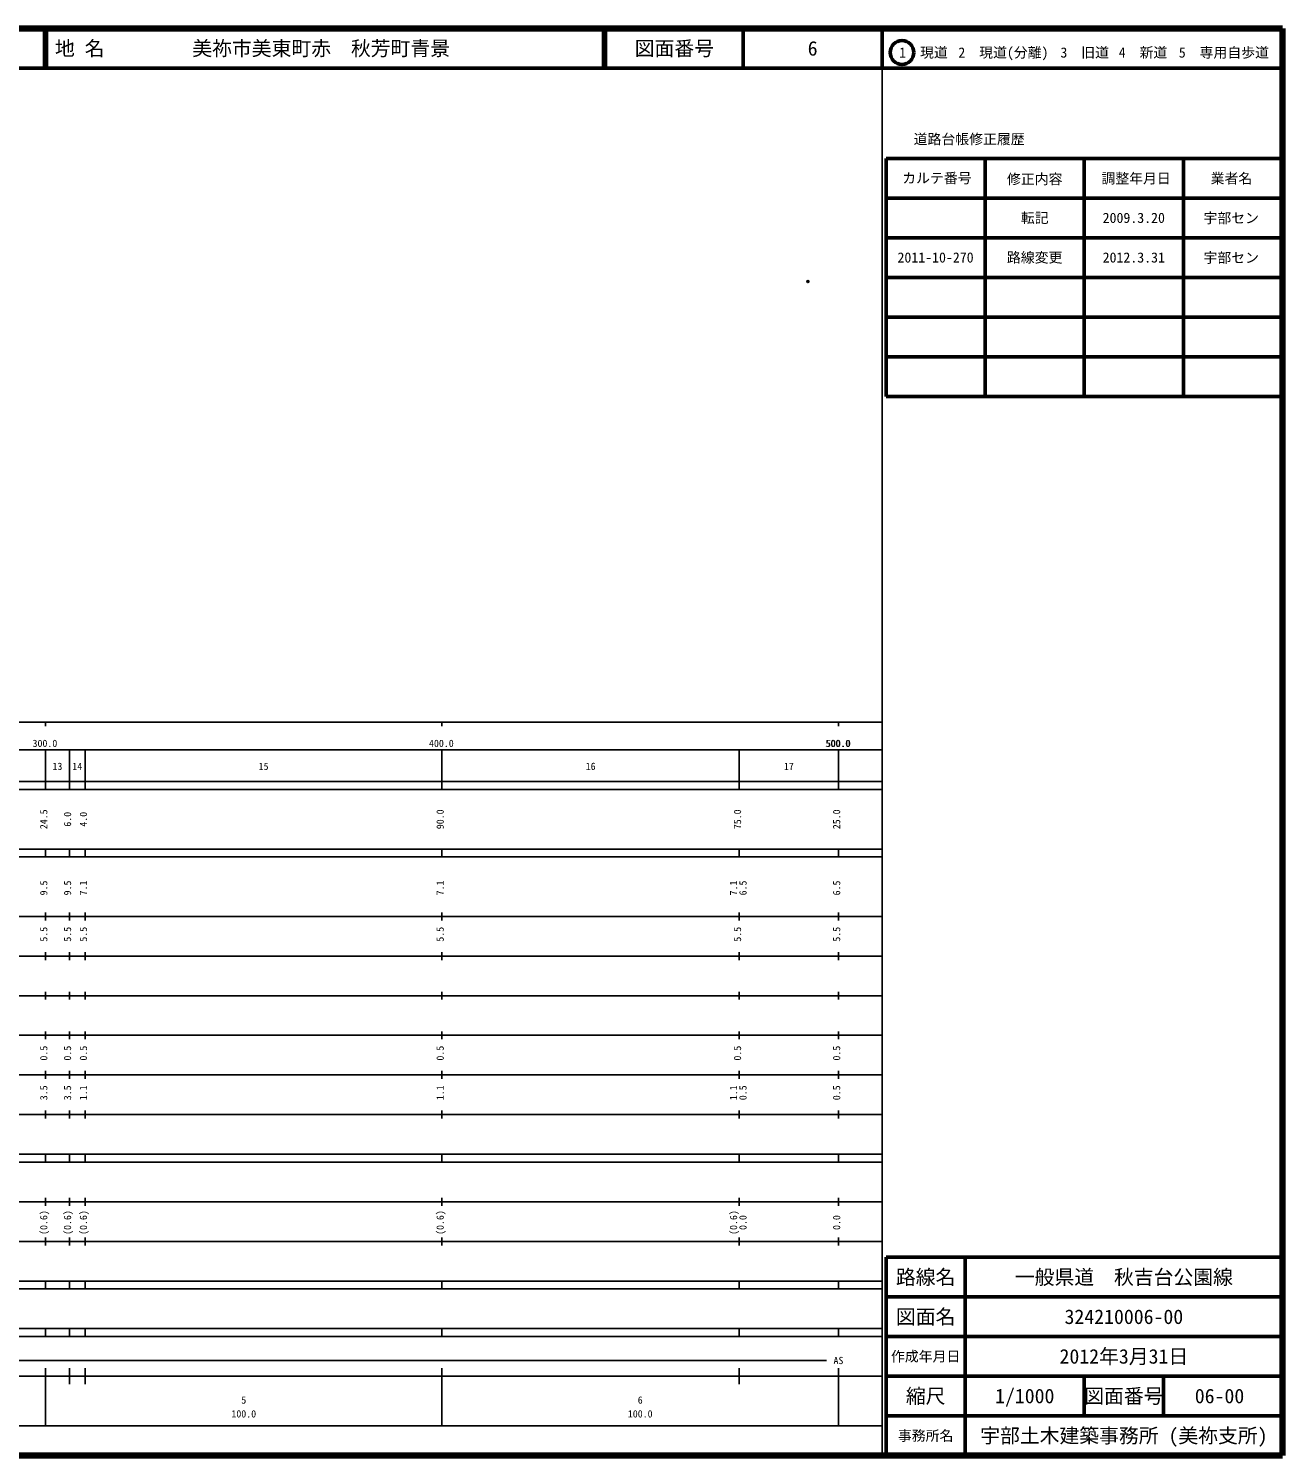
# Model space of a CAD drawing. Units: millimetres on the paper. Extents: x 40 to 680, y 20 to 380.
# Drawn here: x 363.7 to 680, y 20 to 380 of the extents above; entities that cross this region are included whole.
import ezdxf
from ezdxf.enums import TextEntityAlignment as Align

# ---------------------------------------------------------------- set-up
doc = ezdxf.new("R2010")
doc.units = ezdxf.units.MM
doc.header["$PDMODE"] = 32
doc.header["$PDSIZE"] = 0.5
doc.layers.add('M-OTRS', color=6, linetype='Continuous')
doc.layers.add('M-TTL-TXT', color=7, linetype='Continuous')
for name, color, linetype, lineweight in [('M-TTL', 2, 'Continuous', 140), ('M-TTL-BAND', 7, 'Continuous', 25), ('M-TTL-FRAM', 2, 'Continuous', 50), ('M-TTL-LINE', 7, 'Continuous', 50)]:
    doc.layers.add(name, color=color, linetype=linetype, lineweight=lineweight)
doc.styles.add('ＭＳ ゴシック', font='')
doc.styles.get('ＭＳ ゴシック').set_extended_font_data('MS Gothic')

msp = doc.modelspace()

# ---------------------------------------------------------------- linework, layer by layer
at = {"layer": 'M-OTRS'}
msp.add_point((560.316, 316.174), dxfattribs=at)
at = {"layer": 'M-TTL'}
for p, q in [((680, 380), (40, 380)), ((680, 20), (680, 380)), ((40, 20), (680, 20))]:
    msp.add_line(p, q, dxfattribs=at)
at = {"layer": 'M-TTL-BAND'}
for p, q in [((579, 20), (579, 370)), ((40, 205), (579, 205)), ((368, 205), (368, 204)), ((468, 205), (468, 204)), ((568, 205), (568, 204)), ((68, 198), (579, 198)), ((368, 188), (368, 198)), ((374, 188), (374, 198)), ((378, 188), (378, 198)), ((468, 188), (468, 198)), ((543, 188), (543, 198)), ((568, 188), (568, 198)), ((40, 190), (579, 190)), ((40, 188), (579, 188)), ((40, 173), (579, 173)), ((368, 171), (368, 173)), ((374, 171), (374, 173)), ((378, 171), (378, 173)), ((468, 171), (468, 173)), ((543, 171), (543, 173)), ((568, 171), (568, 173)), ((40, 171), (579, 171)), ((40, 156), (579, 156)), ((368, 155), (368, 157)), ((374, 155), (374, 157)), ((378, 155), (378, 157)), ((468, 155), (468, 157)), ((543, 155), (543, 157)), ((568, 155), (568, 157)), ((46, 146), (579, 146)), ((368, 145), (368, 147)), ((374, 145), (374, 147)), ((378, 145), (378, 147)), ((468, 145), (468, 147)), ((543, 145), (543, 147)), ((568, 145), (568, 147)), ((368, 135), (368, 137)), ((374, 135), (374, 137)), ((378, 135), (378, 137)), ((468, 135), (468, 137)), ((543, 135), (543, 137)), ((568, 135), (568, 137)), ((52, 136), (579, 136)), ((46, 126), (579, 126)), ((368, 125), (368, 127)), ((374, 125), (374, 127)), ((378, 125), (378, 127)), ((468, 125), (468, 127)), ((543, 125), (543, 127)), ((568, 125), (568, 127)), ((52, 116), (579, 116)), ((368, 115), (368, 117)), ((374, 115), (374, 117)), ((378, 115), (378, 117)), ((468, 115), (468, 117)), ((543, 115), (543, 117)), ((568, 115), (568, 117)), ((46, 106), (579, 106)), ((368, 105), (368, 107)), ((374, 105), (374, 107)), ((378, 105), (378, 107)), ((468, 105), (468, 107)), ((543, 105), (543, 107)), ((568, 105), (568, 107)), ((40, 96), (579, 96)), ((40, 94), (579, 94)), ((368, 94), (368, 96)), ((374, 94), (374, 96)), ((378, 94), (378, 96)), ((468, 94), (468, 96)), ((543, 94), (543, 96)), ((568, 94), (568, 96)), ((49, 84), (579, 84)), ((368, 83), (368, 85)), ((374, 83), (374, 85)), ((378, 83), (378, 85)), ((468, 83), (468, 85)), ((543, 83), (543, 85)), ((568, 83), (568, 85)), ((40, 74), (579, 74)), ((368, 73), (368, 75)), ((374, 73), (374, 75)), ((378, 73), (378, 75)), ((468, 73), (468, 75)), ((543, 73), (543, 75)), ((568, 73), (568, 75)), ((40, 64), (579, 64)), ((40, 62), (579, 62)), ((368, 62), (368, 64)), ((374, 62), (374, 64)), ((378, 62), (378, 64)), ((468, 62), (468, 64)), ((543, 62), (543, 64)), ((568, 62), (568, 64)), ((40, 52), (579, 52)), ((368, 50), (368, 52)), ((374, 50), (374, 52)), ((378, 50), (378, 52)), ((468, 50), (468, 52)), ((543, 50), (543, 52)), ((568, 50), (568, 52)), ((40, 50), (579, 50)), ((71, 44), (565, 44)), ((40, 40), (579, 40)), ((368, 27.5), (368, 42)), ((374, 38), (374, 42)), ((378, 38), (378, 42)), ((468, 27.5), (468, 42)), ((543, 38), (543, 42)), ((568, 27.5), (568, 42)), ((68, 27.5), (579, 27.5))]:
    msp.add_line(p, q, dxfattribs=at)
at = {"layer": 'M-TTL-FRAM'}
for p, q in [((580, 347.197), (580, 287.197)), ((580, 347.197), (680, 347.197)), ((580, 287.197), (680, 287.197)), ((680, 70), (580, 70)), ((580, 70), (580, 20))]:
    msp.add_line(p, q, dxfattribs=at)
at = {"layer": 'M-TTL-LINE'}
for p, q in [((367.75, 380), (367.75, 370)), ((368.25, 380), (368.25, 370)), ((508.747, 380), (508.747, 370)), ((509.247, 380), (509.247, 370)), ((543.997, 380), (543.997, 370)), ((579, 380), (579, 370)), ((40, 370), (680, 370)), ((605, 347.197), (605, 287.197)), ((630, 347.197), (630, 287.197)), ((655, 347.197), (655, 287.197)), ((580, 337.197), (680, 337.197)), ((580, 327.197), (680, 327.197)), ((580, 317.197), (680, 317.197)), ((580, 307.197), (680, 307.197)), ((580, 297.197), (680, 297.197)), ((600, 70), (600, 20)), ((680, 60), (580, 60)), ((680, 50), (580, 50)), ((680, 40), (580, 40)), ((630, 40), (630, 30)), ((650, 40), (650, 30)), ((680, 30), (580, 30))]:
    msp.add_line(p, q, dxfattribs=at)
msp.add_circle((584.031, 373.958), 3, dxfattribs=at)

# ---------------------------------------------------------------- texts
at = {"layer": 'M-TTL-BAND', "style": 'ＭＳ ゴシック'}
for s, p in [('300.0', (367.844, 198.195)), ('400.0', (467.844, 198.195)), ('500.0', (567.844, 198.195)), ('500.0', (568, 198.195)), ('13', (371, 192.405)), ('14', (376, 192.405)), ('15', (423, 192.405)), ('16', (505.5, 192.405)), ('17', (555.5, 192.405)), ('AS', (568, 42.5)), ('5', (418, 32.523)), ('6', (518, 32.523)), ('100.0', (418, 29.033)), ('100.0', (518, 29.033))]:
    msp.add_text(s, height=1.833, dxfattribs=at).set_placement(p, align=Align.BOTTOM_CENTER)
for s, p in [('24.5', (369, 180.5)), ('6.0', (375, 180.5)), ('4.0', (379, 180.5)), ('90.0', (469, 180.5)), ('75.0', (544, 180.5)), ('25.0', (569, 180.5)), ('9.5', (369, 163.174)), ('9.5', (375, 163.174)), ('7.1', (379, 163.174)), ('7.1', (469, 163.174)), ('7.1', (543, 163.174)), ('6.5', (545.37, 163.174)), ('6.5', (569, 163.174)), ('5.5', (369, 151.5)), ('5.5', (375, 151.5)), ('5.5', (379, 151.5)), ('5.5', (469, 151.5)), ('5.5', (544, 151.5)), ('5.5', (569, 151.5)), ('0.5', (369, 121.5)), ('0.5', (375, 121.5)), ('0.5', (379, 121.5)), ('0.5', (469, 121.5)), ('0.5', (544, 121.5)), ('0.5', (569, 121.5)), ('3.5', (369, 111.5)), ('3.5', (375, 111.5)), ('1.1', (379, 111.5)), ('1.1', (469, 111.5)), ('1.1', (543, 111.5)), ('0.5', (545.37, 111.5)), ('0.5', (569, 111.5)), ('(0.6)', (369, 78.764)), ('(0.6)', (375, 78.764)), ('(0.6)', (379, 78.764)), ('(0.6)', (469, 78.764)), ('(0.6)', (543, 78.764)), ('0.0', (545.37, 78.764)), ('0.0', (569, 78.764))]:
    msp.add_text(s, height=1.833, rotation=90, dxfattribs=at).set_placement(p, align=Align.BOTTOM_CENTER)
at = {"layer": 'M-TTL-TXT', "style": 'ＭＳ ゴシック'}
for s, p in [('地 名', (370.38, 375)), ('美祢市美東町赤\u3000秋芳町青景', (405.024, 375))]:
    msp.add_text(s, height=3.666, dxfattribs=at).set_placement(p, align=Align.MIDDLE_LEFT)
for s, height, p in [('図面番号', 3.666, (526.622, 375)), ('6', 3.666, (561.497, 375)), ('1\u3000現道', 2.566, (589.448, 373.958)), ('2\u3000現道(分離)', 2.566, (609.619, 373.958)), ('3\u3000旧道', 2.566, (630.121, 373.958)), ('4\u3000新道', 2.566, (644.824, 373.958)), ('5\u3000専用自歩道', 2.566, (665.228, 373.958)), ('道路台帳修正履歴', 2.566, (600.968, 352.113)), ('カルテ番号', 2.566, (592.839, 342.277)), ('修正内容', 2.566, (617.509, 342.023)), ('調整年月日', 2.566, (643.089, 342.197)), ('業者名', 2.566, (667.134, 342.197)), ('転記', 2.566, (617.5, 332.245)), ('2009.3.20', 2.566, (642.5, 332.245)), ('宇部セン', 2.566, (667.077, 332.189)), ('2011-10-270', 2.566, (592.5, 322.245)), ('路線変更', 2.566, (617.5, 322.245)), ('2012.3.31', 2.566, (642.5, 322.245)), ('宇部セン', 2.566, (667.077, 322.189)), ('路線名', 3.666, (590, 65)), ('路線名', 3.666, (590, 65)), ('一般県道\u3000秋吉台公園線', 3.666, (640, 65)), ('図面名', 3.666, (590, 55)), ('図面名', 3.666, (590, 55)), ('324210006-00', 3.666, (640, 55)), ('2012年3月31日', 3.666, (640, 45)), ('作成年月日', 2.566, (590, 45)), ('作成年月日', 2.566, (590, 45)), ('縮尺', 3.666, (590, 35)), ('縮尺', 3.666, (590, 35)), ('1/1000', 3.666, (615, 35)), ('図面番号', 3.666, (640, 35)), ('図面番号', 3.666, (640, 35)), ('06-00', 3.666, (664.125, 35)), ('事務所名', 2.566, (590, 25)), ('事務所名', 2.566, (590, 25)), ('宇部土木建築事務所 (美祢支所)', 3.666, (640, 25))]:
    msp.add_text(s, height=height, dxfattribs=at).set_placement(p, align=Align.MIDDLE_CENTER)

doc.saveas('drawing.dxf')
